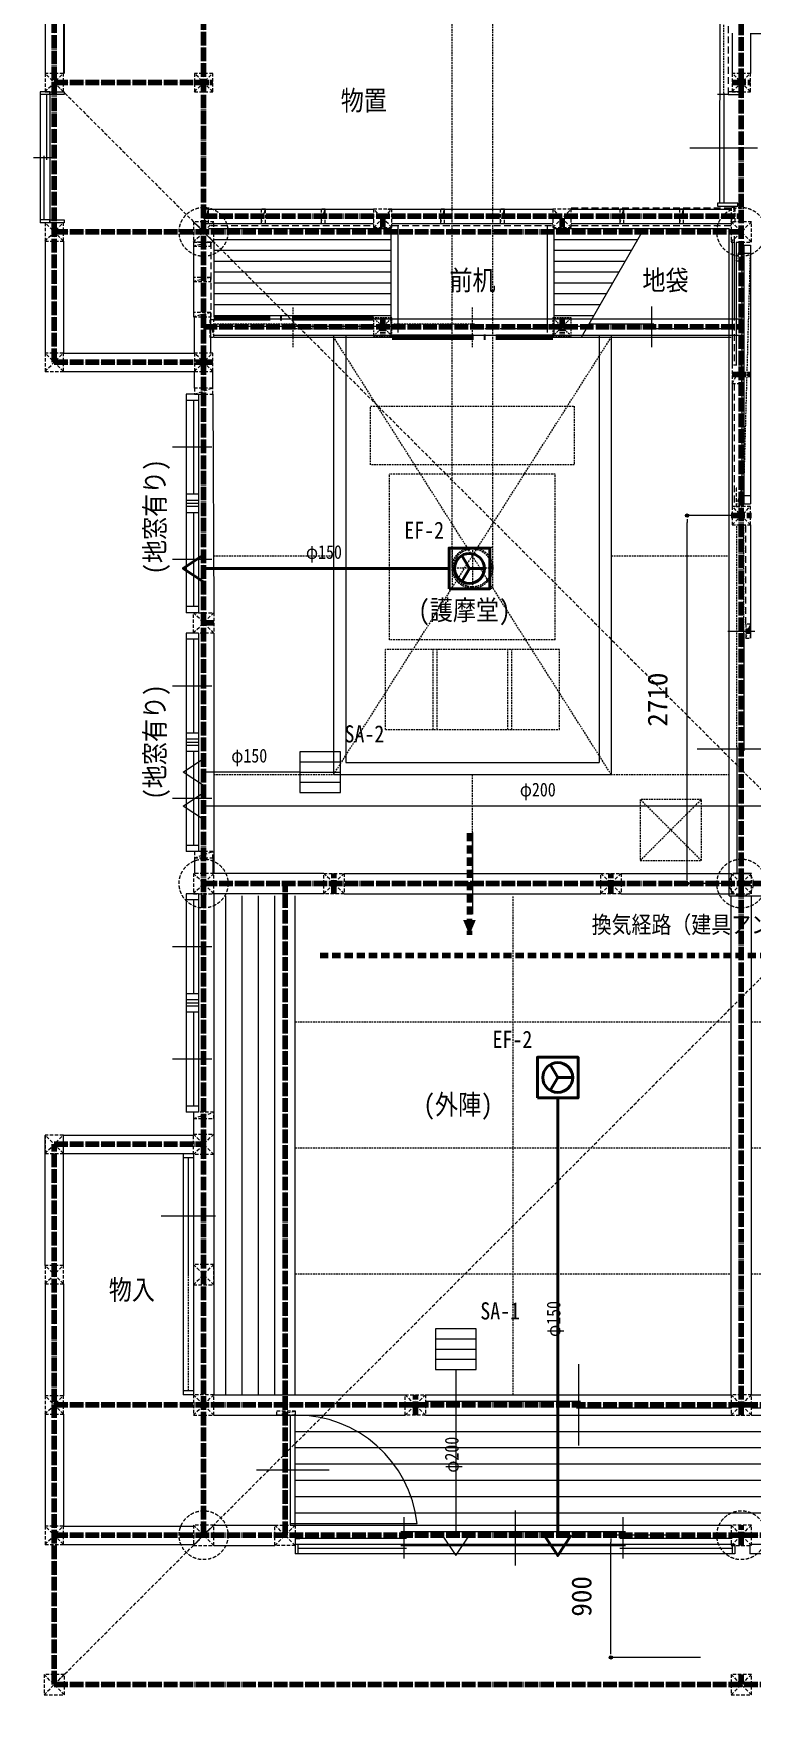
# Model space of a CAD drawing. Units: millimetres at full size. Extents: x -21029 to 20237, y -14043 to 14043.
# Drawn here: x -9111 to -3823, y -4640 to 7690 of the extents above; entities that cross this region are included whole.
import ezdxf
from ezdxf.enums import TextEntityAlignment as Align

# ---------------------------------------------------------------- set-up
doc = ezdxf.new("R2010")
doc.units = ezdxf.units.MM
doc.header["$LTSCALE"] = 50
doc.header["$PDMODE"] = 32
doc.header["$PDSIZE"] = 10
for name, pattern in [('DASHED1', [1.8, 1.2, -0.6]), ('LONG_DASHED_DOTTED', [15.25, 12, -1.5, 0.25, -1.5]), ('USER1', [2.31, 2, -0.15, 0.01, -0.15]), ('USER12', [0.75, 0.5, -0.25]), ('USER13', [0.375, 0.25, -0.125]), ('USER14', [1.5, 1, -0.5])]:
    doc.linetypes.add(name, pattern=pattern)
for name, color, linetype, lineweight in [('0-2_KIJUN', 1, 'USER1', 80), ('0-3_KABE', 7, 'Continuous', 18), ('0-9_HARI', 7, 'Continuous', 15), ('0-C_TATEGU', 100, 'Continuous', 18), ('0-D_ZATU', 132, 'Continuous', 18), ('0-E_MOJI', 7, 'Continuous', 15), ('0-F_SETUBI', 7, 'Continuous', 18), ('1-0_KAGU', 7, 'Continuous', 18), ('1-1_SUNPO', 7, 'Continuous', 15), ('1-8_LINE', 1, 'LONG_DASHED_DOTTED', 80), ('1-9_HASIRA', 7, 'USER12', 18), ('1-A_画層1', 7, 'USER12', 18), ('1-C_SIAGE', 7, 'USER14', 18), ('2-1_換気扇(局所)', 5, 'Continuous', 40), ('2-2_給気口', 3, 'Continuous', 20), ('2-3_ダクト・フード', 3, 'Continuous', 20), ('2-4_換気経路', 1, 'DASHED1', 80), ('2-5_記号・文字', 3, 'Continuous', 80)]:
    doc.layers.add(name, color=color, linetype=linetype, lineweight=lineweight)
doc.layers.add('1-2_DEFPOINTS', color=7, linetype='Continuous')
doc.styles.add('ＭＳ ゴシック', font='')
doc.styles.get('ＭＳ ゴシック').set_extended_font_data('MS Gothic')

# ---------------------------------------------------------------- blocks, each defined once
blk = doc.blocks.new('_Dot')
at = {"layer": '0-9_HARI'}
for p, q in [((-0.5, 0), (-1, 0)), ((0.25, 0), (-0.25, 0))]:
    blk.add_line(p, q, dxfattribs=at)
blk.add_circle((0, 0), 0.25, dxfattribs=at)
blk = doc.blocks.new('D33')
at = {"layer": '1-1_SUNPO'}
for p, q in [((16520, 9640), (16520, 8981)), ((16320, 9100), (16320, 8981)), ((16270, 8981), (16220, 8981)), ((16320, 8981), (16520, 8981)), ((16570, 8981), (16620, 8981))]:
    blk.add_line(p, q, dxfattribs=at)
at = {"layer": '1-2_DEFPOINTS'}
for p in [(16520, 10140), (16320, 9600), (16520, 8981)]:
    blk.add_point(p, dxfattribs=at)
at = {"layer": '1-1_SUNPO', "xscale": 50, "yscale": 50}
blk.add_blockref('_Dot', (16320, 8981), dxfattribs=at)
at = {"layer": '1-1_SUNPO', "xscale": 50, "yscale": 50, "rotation": 180}
blk.add_blockref('_Dot', (16520, 8981), dxfattribs=at)
at = {"layer": '1-1_SUNPO', "style": 'ＭＳ ゴシック'}
blk.add_text('200', height=146.6, dxfattribs=at).set_placement((16270, 9081), align=Align.BOTTOM_LEFT)
blk = doc.blocks.new('D39')
at = {"layer": '1-1_SUNPO'}
for p, q in [((15820, 11040), (15360, 11040)), ((15360, 10190), (15360, 10990)), ((16020, 10140), (15360, 10140))]:
    blk.add_line(p, q, dxfattribs=at)
at = {"layer": '1-2_DEFPOINTS'}
for p in [(15360, 11040), (16320, 11040), (16520, 10140)]:
    blk.add_point(p, dxfattribs=at)
at = {"layer": '1-1_SUNPO', "xscale": 50, "yscale": 50}
for p, rotation in [((15360, 11040), 90), ((15360, 10140), 270)]:
    blk.add_blockref('_Dot', p, dxfattribs=dict(at, rotation=rotation))
at = {"layer": '1-1_SUNPO', "style": 'ＭＳ ゴシック'}
blk.add_text('900', height=146.6, rotation=90, dxfattribs=at).set_placement((15260, 10440), align=Align.BOTTOM_LEFT)
blk = doc.blocks.new('D61')
at = {"layer": '1-1_SUNPO'}
for p, q in [((16252.5, 18550), (15920.25, 18550)), ((15920.25, 15890), (15920.25, 18500)), ((16252.5, 15840), (15920.25, 15840))]:
    blk.add_line(p, q, dxfattribs=at)
at = {"layer": '1-2_DEFPOINTS'}
for p in [(15920.25, 18550), (16752.5, 18550), (16752.5, 15840)]:
    blk.add_point(p, dxfattribs=at)
at = {"layer": '1-1_SUNPO', "xscale": 50, "yscale": 50}
for p, rotation in [((15920.25, 18550), 90), ((15920.25, 15840), 270)]:
    blk.add_blockref('_Dot', p, dxfattribs=dict(at, rotation=rotation))
at = {"layer": '1-1_SUNPO', "style": 'ＭＳ ゴシック'}
blk.add_text('2710', height=146.6, rotation=90, dxfattribs=at).set_placement((15820.25, 16995), align=Align.BOTTOM_LEFT)

msp = doc.modelspace()

# ---------------------------------------------------------------- linework, layer by layer
at = {"layer": '0-2_KIJUN'}
for p, q in [((-3898.02, -2486.15), (-3898.02, 8658.85)), ((-8958.02, 5268.85), (-8958.02, 8178.85)), ((-7858.02, -3371.15), (-7858.02, 8178.85)), ((-8958.02, 7328.85), (-7790.52, 7328.85)), ((-7925.52, 7328.85), (-7790.52, 7328.85)), ((-3965.52, 7328.85), (-3830.52, 7328.85)), ((-3965.52, 7328.85), (-3830.52, 7328.85)), ((-7858.02, 6343.85), (-3898.02, 6343.85)), ((-6538.02, 6261.35), (-6538.02, 6328.85)), ((-5218.02, 6261.35), (-5218.02, 6328.85)), ((-8958.02, 6228.85), (-3898.02, 6228.85)), ((-8958.02, 6228.85), (-8890.52, 6228.85)), ((-6538.02, 5528.85), (-6538.02, 5596.35)), ((-5218.02, 5528.85), (-5218.02, 5596.35)), ((-7858.02, 5528.85), (-3898.02, 5528.85)), ((-8958.02, 5268.85), (-7858.02, 5268.85)), ((-8958.02, 5268.85), (-8890.52, 5268.85)), ((-7858.02, 5268.85), (-7790.52, 5268.85)), ((-3965.52, 5178.85), (-3830.52, 5178.85)), ((-3973.02, 4138.85), (-3823.02, 4138.85)), ((-7858.02, 3348.85), (-7783.02, 3348.85)), ((-3865.52, 3288.02), (-3830.52, 3288.02)), ((-6898.02, 1353.85), (-6898.02, 1503.85)), ((-6898.02, 1353.85), (-6898.02, 1503.85)), ((-4858.02, 1353.85), (-4858.02, 1503.85)), ((-4858.02, 1353.85), (-4858.02, 1503.85)), ((-7858.02, 1428.85), (4261.98, 1428.85)), ((-7258.02, -3371.15), (-7258.02, 1428.85)), ((-8958.02, -4471.15), (-8958.02, -491.15)), ((-8958.02, -491.15), (-7858.02, -491.15)), ((-7858.02, -566.15), (-7858.02, -416.15)), ((-6298.02, -2486.15), (-6298.02, -2336.15)), ((-8958.02, -2411.15), (4261.98, -2411.15)), ((-7258.02, -3371.15), (-7258.02, -3296.15)), ((-3898.02, -3446.15), (-3898.02, -3296.15)), ((-8958.02, -3371.15), (5361.98, -3371.15)), ((-3898.02, -4471.15), (-3898.02, -4396.15)), ((-8958.02, -4471.15), (5361.98, -4471.15))]:
    msp.add_line(p, q, dxfattribs=at)
at = {"layer": '0-2_KIJUN', "linetype": 'USER13'}
for p, q in [((-6538.02, 5461.35), (-6538.02, 5528.85)), ((-5218.02, 5461.35), (-5218.02, 5528.85))]:
    msp.add_line(p, q, dxfattribs=at)
at = {"layer": '0-3_KABE'}
for p, q in [((-9025.52, 8111.35), (-9025.52, 7396.35)), ((-8890.52, 8111.35), (-8890.52, 7396.35)), ((-8884.52, 8111.35), (-8884.52, 7396.35)), ((-3965.52, 7691.35), (-3965.52, 7396.35)), ((-3830.52, 7691.35), (-3830.52, 7396.35)), ((-7820.52, 6396.35), (-6605.52, 6396.35)), ((-7820.52, 6291.35), (-6605.52, 6291.35)), ((-6500.52, 6396.35), (-5285.52, 6396.35)), ((-6470.52, 6291.35), (-5285.52, 6291.35)), ((-5150.52, 6396.35), (-3973.02, 6396.35)), ((-5150.52, 6291.35), (-3973.02, 6291.35)), ((-9025.52, 6161.35), (-9025.52, 5336.35)), ((-7933.02, 6153.85), (-7933.02, 5603.85)), ((-3965.52, 6151.35), (-3965.52, 5246.35)), ((-3935.52, 6151.35), (-3935.52, 5246.35)), ((-3893.52, 6151.35), (-3893.52, 4206.35)), ((-7925.03, 5336.35), (-7925.03, 5603.85)), ((-7805.52, 5336.35), (-7805.52, 5603.85)), ((-8890.52, 5201.35), (-7925.52, 5201.35)), ((-7925.52, 5078.85), (-7925.52, 5201.35)), ((-7790.52, 5078.85), (-7790.52, 5201.35)), ((-3965.52, 5111.35), (-3965.52, 4206.35)), ((-7925.52, 1618.85), (-7925.52, 1503.85)), ((-7790.52, 1618.85), (-7790.52, 1503.85)), ((-6973.02, 1503.85), (-7783.02, 1503.85)), ((-4783.02, 1503.85), (-3973.02, 1503.85)), ((-6973.02, 1353.85), (-7783.02, 1353.85)), ((-4783.02, 1353.85), (-3973.02, 1353.85)), ((-7933.02, -256.15), (-7933.02, -416.15)), ((-7783.02, -301.15), (-7783.02, -416.15)), ((-9025.52, -1383.65), (-9025.52, -426.15)), ((-8890.52, -423.65), (-7933.02, -423.65)), ((-8890.52, -1383.65), (-8890.52, -426.15)), ((-8890.52, -558.65), (-7933.02, -558.65)), ((-9025.52, -1518.65), (-9025.52, -2343.65)), ((-8890.52, -1518.65), (-8890.52, -2343.65)), ((-7783.02, -1526.15), (-7783.02, -2336.15)), ((-7783.02, -2336.15), (-6373.02, -2336.15)), ((-9025.52, -2478.65), (-9025.52, -3303.65)), ((-8890.52, -2478.65), (-8890.52, -3303.65)), ((-7783.02, -2486.15), (-6373.02, -2486.15)), ((-8890.52, -3303.65), (-7933.02, -3303.65)), ((-7783.02, -3296.15), (-7333.02, -3296.15)), ((-8890.52, -3438.65), (-7933.02, -3438.65)), ((-7783.02, -3446.15), (-7333.02, -3446.15))]:
    msp.add_line(p, q, dxfattribs=at)
msp.add_lwpolyline([(-8890.52, 6161.35), (-8890.52, 5336.35), (-7925.52, 5336.35)], dxfattribs=at)
at = {"layer": '0-C_TATEGU', "linetype": 'USER13'}
for p, q in [((-4027.87, 7251.35), (-4026.69, 8043.35)), ((-7198.02, 5378.85), (-7198.02, 5678.85)), ((-5878.02, 5378.85), (-5878.02, 5678.85)), ((-7183.02, 5548.85), (-7783.02, 5548.85)), ((-5863.02, 5548.85), (-6463.02, 5548.85)), ((-6605.52, 5513.85), (-7213.02, 5513.85)), ((-5285.52, 5513.85), (-5893.02, 5513.85)), ((-3930.52, 2437.02), (-3930.52, 4071.35)), ((-3880.52, 3273.02), (-3880.52, 4071.35)), ((-7970.52, -1447.4), (-7970.52, -2306.15))]:
    msp.add_line(p, q, dxfattribs=at)
at = {"layer": '0-C_TATEGU'}
for p, q in [((-9060.52, 7261.35), (-9060.52, 6296.35)), ((-8990.52, 7261.35), (-9060.52, 7261.35)), ((-8990.52, 7241.35), (-9060.52, 7241.35)), ((-9015.52, 7241.35), (-9015.52, 6758.85)), ((-8990.52, 7261.35), (-8990.52, 6296.35)), ((-3995.49, 7241.35), (-4072.87, 7241.35)), ((-4027.87, 7251.35), (-4028.02, 6439.35)), ((-9035.52, 6788.85), (-9035.52, 6316.35)), ((-3778.01, 6845.35), (-4278.01, 6845.35)), ((-8940.52, 6773.85), (-9110.52, 6773.85)), ((-8990.52, 6316.35), (-9060.52, 6316.35)), ((-8990.52, 6296.35), (-9060.52, 6296.35)), ((-4558.02, 5378.85), (-4558.02, 5678.85)), ((-4543.02, 5548.85), (-5020.75, 5548.85)), ((-3973.02, 5513.85), (-4573.02, 5513.85)), ((-7986.02, 5033.85), (-7986.02, 3423.85)), ((-7896.02, 5033.85), (-7986.02, 5033.85)), ((-7896.02, 4987.85), (-7986.02, 4987.85)), ((-7933.02, 4987.85), (-7933.02, 4297.35)), ((-7896.02, 5033.85), (-7896.02, 4987.85)), ((-7896.02, 5010.85), (-7896.02, 4297.35)), ((-7796.02, 4642.6), (-8086.02, 4642.6)), ((-7896.02, 4297.35), (-7986.02, 4297.35)), ((-7896.02, 4251.35), (-7986.02, 4251.35)), ((-7896.02, 4228.85), (-7986.02, 4228.85)), ((-7896.02, 4206.35), (-7986.02, 4206.35)), ((-7896.02, 4297.35), (-7896.02, 4160.35)), ((-7896.02, 4160.35), (-7986.02, 4160.35)), ((-7933.02, 4160.35), (-7933.02, 3469.85)), ((-7896.02, 4160.35), (-7896.02, 3469.85)), ((-7796.02, 3815.1), (-8086.02, 3815.1)), ((-7896.02, 3469.85), (-7986.02, 3469.85)), ((-7896.02, 3469.85), (-7896.02, 3423.85)), ((-7896.02, 3423.85), (-7986.02, 3423.85)), ((-7986.02, 3273.85), (-7986.02, 1663.85)), ((-7896.02, 3273.85), (-7986.02, 3273.85)), ((-7933.02, 3227.85), (-7933.02, 2537.35)), ((-7896.02, 3250.85), (-7896.02, 2537.35)), ((-3998.02, 3288.02), (-3798.02, 3288.02)), ((-3880.52, 3273.02), (-3880.52, 2407.02)), ((-7796.02, 2882.6), (-8086.02, 2882.6)), ((-7896.02, 2537.35), (-7986.02, 2537.35)), ((-7896.02, 2491.35), (-7986.02, 2491.35)), ((-7896.02, 2468.85), (-7986.02, 2468.85)), ((-7896.02, 2537.35), (-7896.02, 2400.35)), ((-7896.02, 2446.35), (-7986.02, 2446.35)), ((-7896.02, 2400.35), (-7986.02, 2400.35)), ((-7933.02, 2400.35), (-7933.02, 1709.85)), ((-7896.02, 2400.35), (-7896.02, 1709.85)), ((-4223.02, 2422.02), (-3573.02, 2422.02)), ((-3930.52, 2437.02), (-3930.52, 1503.85)), ((-7796.02, 2055.1), (-8086.02, 2055.1)), ((-5878.02, 1803.86), (-5878.02, 1203.86)), ((-7896.02, 1709.85), (-7986.02, 1709.85)), ((-7896.02, 1663.85), (-7986.02, 1663.85)), ((-7896.02, 1709.85), (-7896.02, 1663.85)), ((-7986.02, 1353.85), (-7986.02, -256.15)), ((-7896.02, 1353.85), (-7986.02, 1353.85)), ((-7896.02, 1307.85), (-7986.02, 1307.85)), ((-7933.02, 1307.85), (-7933.02, 617.35)), ((-7896.02, 1353.85), (-7896.02, 1307.85)), ((-7896.02, 1330.85), (-7896.02, 617.35)), ((-7796.02, 962.6), (-8086.02, 962.6)), ((-7896.02, 617.35), (-7986.02, 617.35)), ((-7896.02, 617.35), (-7896.02, 480.35)), ((-7896.02, 571.35), (-7986.02, 571.35)), ((-7896.02, 548.85), (-7986.02, 548.85)), ((-7896.02, 526.35), (-7986.02, 526.35)), ((-7896.02, 480.35), (-7986.02, 480.35)), ((-7933.02, 480.35), (-7933.02, -210.15)), ((-7896.02, 480.35), (-7896.02, -210.15)), ((-7796.02, 135.1), (-8086.02, 135.1)), ((-7896.02, -210.15), (-7986.02, -210.15)), ((-7896.02, -210.15), (-7896.02, -256.15)), ((-7896.02, -256.15), (-7986.02, -256.15)), ((-8008.02, -558.65), (-8008.02, -2336.15)), ((-8008.02, -588.65), (-7933.02, -588.65)), ((-7970.52, -588.65), (-7970.52, -1447.4)), ((-7933.02, -566.15), (-7933.02, -2336.15)), ((-8170.52, -1018.02), (-7770.52, -1018.02)), ((-5098.02, -2111.14), (-5098.02, -2711.14)), ((-8008.02, -2306.15), (-7933.02, -2306.15)), ((-7933.02, -2336.15), (-8008.02, -2336.15)), ((-5098.02, -2293.64), (-5098.02, -2528.64)), ((-5083.02, -2386.14), (-6223.02, -2386.14)), ((-3973.02, -2436.14), (-5113.02, -2436.14)), ((-2649.27, -2436.14), (-3823.02, -2436.14)), ((-7218.02, -3296.15), (-7218.02, -2486.15)), ((-7183.02, -3296.15), (-7183.02, -2478.65)), ((-6933.02, -2891.15), (-7468.02, -2891.15)), ((-5564.27, -3188.64), (-5564.27, -3593.64)), ((-7218.02, -3283.65), (-6285.8, -3283.65)), ((-6384.27, -3238.64), (-6384.27, -3543.64)), ((-4771.77, -3238.64), (-4771.77, -3543.64)), ((-4771.77, -3238.64), (-4771.77, -3543.64)), ((-6364.27, -3396.14), (-7183.02, -3396.14)), ((-7183.02, -3396.14), (-7183.02, -3508.65)), ((-7183.02, -3396.14), (-7148.02, -3396.14)), ((-3945.52, -3438.65), (-7183.02, -3438.65)), ((-7163.02, -3438.65), (-7163.02, -3508.65)), ((-4751.77, -3346.14), (-6404.27, -3346.14)), ((-4751.77, -3448.64), (-6404.27, -3448.64)), ((-3965.52, -3396.14), (-4791.77, -3396.14)), ((-3965.52, -3438.65), (-3965.52, -3508.65)), ((-3945.52, -3438.65), (-3945.52, -3508.65)), ((854.48, -3438.65), (-3835.52, -3438.65)), ((-3835.52, -3438.65), (-3835.52, -3508.65)), ((-3945.52, -3508.65), (-7183.02, -3508.65)), ((-6364.27, -3468.64), (-7163.02, -3468.64)), ((-3965.52, -3468.64), (-4791.77, -3468.64)), ((854.48, -3508.65), (-3835.52, -3508.65))]:
    msp.add_line(p, q, dxfattribs=at)
for points in [[(-7896.02, 3273.85), (-7896.02, 3227.85), (-7986.02, 3227.85)], [(-3848.27, 1503.85), (-3947.77, 1503.85), (-3848.27, 1503.85)]]:
    msp.add_lwpolyline(points, dxfattribs=at)
msp.add_arc((-7176.36, -3382.11), 895.99, 6.30925, 90.4256, dxfattribs=at)
at = {"layer": '0-D_ZATU'}
for p, q in [((-4056.69, 8043.35), (-4058.02, 6439.35)), ((-3830.52, 7688.85), (811.98, 7688.85)), ((-7820.52, 6253.85), (-6478.02, 6253.85)), ((-7783.02, 6173.85), (-6478.02, 6173.85)), ((-6478.02, 6261.35), (-6478.02, 5458.92)), ((-6428.02, 6276.35), (-6428.02, 5488.14)), ((-5328.02, 6276.35), (-5328.02, 5488.14)), ((-5278.02, 6261.35), (-5278.02, 5458.92)), ((-5278.02, 6253.85), (-3988.02, 6253.85)), ((-5278.02, 6173.85), (-4659.91, 6173.85)), ((-5075.6, 5453.85), (-4613.72, 6253.85)), ((-3988.02, 1338.85), (-3988.02, 6253.85)), ((-7783.02, 6153.85), (-7783.02, 5603.85)), ((-7783.02, 6093.85), (-6478.02, 6093.85)), ((-5278.02, 6093.85), (-4706.1, 6093.85)), ((-7783.02, 6013.85), (-6478.02, 6013.85)), ((-7783.02, 5933.85), (-6478.02, 5933.85)), ((-5278.02, 6013.85), (-4752.28, 6013.85)), ((-5278.02, 5933.85), (-4798.47, 5933.85)), ((-7783.02, 5853.85), (-6478.02, 5853.85)), ((-5278.02, 5853.85), (-4844.66, 5853.85)), ((-7783.02, 5773.85), (-6478.02, 5773.85)), ((-7783.02, 5693.85), (-6478.02, 5693.85)), ((-5278.02, 5773.85), (-4890.85, 5773.85)), ((-5278.02, 5693.85), (-4937.04, 5693.85)), ((-7783.02, 5613.85), (-6478.02, 5613.85)), ((-7783.02, 5588.85), (-3898.02, 5588.85)), ((-5278.02, 5613.85), (-4983.22, 5613.85)), ((-7783.02, 5533.85), (-6478.02, 5533.85)), ((-7783.02, 5468.85), (-3898.02, 5468.85)), ((-7783.02, 5453.85), (-6469.19, 5453.85)), ((-6900.52, 5468.85), (-6900.52, 2231.35)), ((-6810.52, 5468.85), (-6810.52, 2321.35)), ((-5286.85, 5453.85), (-3973.02, 5453.85)), ((-5278.02, 5533.85), (-5029.41, 5533.85)), ((-4945.52, 5468.85), (-4945.52, 2321.35)), ((-4855.52, 5468.85), (-4855.52, 2231.35)), ((-7790.52, 5033.85), (-7783.02, 3423.85)), ((-7783.02, 3273.85), (-7783.02, 1503.85)), ((-6900.52, 2231.35), (-4855.52, 2231.35)), ((-6810.52, 2321.35), (-4945.52, 2321.35)), ((-6823.02, 1503.85), (-4933.02, 1503.85)), ((-7783.02, 1353.85), (-7783.02, -2336.15)), ((-7693.02, -2336.14), (-7693.02, 1338.85)), ((-7573.02, -2336.14), (-7573.02, 1338.85)), ((-7453.02, -2336.14), (-7453.02, 1338.85)), ((-7333.02, -2336.14), (-7333.02, 1338.85)), ((-7183.02, -2336.15), (-7183.02, 1338.85)), ((-6823.02, 1353.85), (-4933.02, 1353.85)), ((-3988.02, 1338.85), (991.98, 1338.85)), ((-3973.02, -2336.14), (-3973.02, 1338.85)), ((-3823.02, -2336.15), (-3823.02, 1338.85)), ((-6223.02, -2336.14), (-3973.02, -2336.14)), ((-3823.02, -2336.15), (826.98, -2336.15)), ((-3823.02, -2336.15), (826.98, -2336.15)), ((-6223.02, -2486.14), (-3973.02, -2486.14)), ((-3823.02, -2486.14), (826.98, -2486.14)), ((-3823.02, -2486.15), (826.98, -2486.15)), ((-7183.02, -2606.14), (4186.98, -2606.14)), ((-7183.02, -2726.14), (4186.98, -2726.14)), ((-7183.02, -2846.14), (4186.98, -2846.14)), ((-7183.02, -2966.14), (4186.98, -2966.14)), ((-7183.02, -3086.14), (4186.98, -3086.14)), ((-7198.02, -3296.15), (-3973.02, -3296.15)), ((-7183.02, -3206.14), (4186.98, -3206.14))]:
    msp.add_line(p, q, dxfattribs=at)
at = {"layer": '0-D_ZATU', "linetype": 'USER13'}
for p, q in [((-6900.52, 2231.35), (-4855.52, 5453.85)), ((-4855.52, 2231.35), (-6900.52, 5453.85)), ((-6628.02, 4513.85), (-6628.02, 4943.85)), ((-6628.02, 4943.85), (-5128.02, 4943.85)), ((-5128.02, 4943.85), (-5128.02, 4513.85)), ((-5128.02, 4513.85), (-6628.02, 4513.85)), ((-6488.02, 3223.85), (-6488.02, 4443.85)), ((-5268.02, 4443.85), (-6488.02, 4443.85)), ((-5268.02, 3223.85), (-5268.02, 4443.85)), ((-7783.02, 3842.6), (-6900.52, 3842.6)), ((-4855.52, 3842.6), (-3988.02, 3842.6)), ((-5268.02, 3223.85), (-6488.02, 3223.85)), ((-5238.02, 3153.85), (-6518.02, 3153.85)), ((-6518.02, 2563.85), (-6518.02, 3153.85)), ((-6168.02, 2563.85), (-6168.02, 3153.85)), ((-6138.02, 2563.85), (-6138.02, 3153.85)), ((-5618.02, 2563.85), (-5618.02, 3153.85)), ((-5588.02, 2563.85), (-5588.02, 3153.85)), ((-5238.02, 2563.85), (-5238.02, 3153.85)), ((-6518.02, 2563.85), (-5238.02, 2563.85)), ((-7783.02, 2231.35), (-3988.02, 2231.35)), ((-5878.02, 1503.85), (-5878.02, 2231.35)), ((-4642.31, 1598.61), (-4192.31, 2048.61)), ((-4192.31, 1598.61), (-4642.31, 2048.61)), ((-5578.02, -2336.14), (-5578.02, 1338.86)), ((-7183.02, 410.86), (-3973.02, 410.87)), ((-3823.02, 410.86), (826.98, 410.87)), ((-7183.02, -517.14), (-3973.02, -517.13)), ((-3823.02, -517.14), (826.98, -517.13)), ((-7183.02, -1445.14), (-3973.02, -1445.13)), ((-3823.02, -1445.14), (826.98, -1445.13))]:
    msp.add_line(p, q, dxfattribs=at)
at = {"layer": '0-D_ZATU'}
for points in [[(-8990.52, 7241.35), (-8990.52, 7261.35), (-8885.52, 7261.35), (-8885.52, 7241.35)], [(-3995.49, 7241.35), (-3889.32, 7241.35), (-3889.32, 7261.35), (-3995.49, 7261.35)], [(-4073.02, 6419.35), (-3923.02, 6419.35), (-3923.02, 6439.35), (-4073.02, 6439.35)], [(-8990.52, 6296.35), (-8990.52, 6316.35), (-8885.52, 6316.35), (-8885.52, 6296.35)]]:
    msp.add_lwpolyline(points, close=True, dxfattribs=at)
at = {"layer": '0-D_ZATU', "linetype": 'USER13'}
msp.add_lwpolyline([(-4642.31, 1598.61), (-4192.31, 1598.61), (-4192.31, 2048.61), (-4642.31, 2048.61)], close=True, dxfattribs=at)
msp.add_circle((-5878.02, 3753.85), 140, dxfattribs=at)
at = {"layer": '0-E_MOJI', "lineweight": 18}
msp.add_line((-3830.52, 4071.35), (-3830.52, 3235.52), dxfattribs=at)
at = {"layer": '0-F_SETUBI', "linetype": 'USER13'}
for p, q in [((-6028.02, 3753.85), (-6028.02, 8280.66)), ((-5728.02, 3753.85), (-5728.02, 8280.66)), ((-5878.02, 3903.85), (-5878.02, 3603.85)), ((-6028.02, 3753.85), (-5728.02, 3753.85))]:
    msp.add_line(p, q, dxfattribs=at)
msp.add_lwpolyline([(-6028.02, 3603.85), (-5728.02, 3603.85), (-5728.02, 3903.85), (-6028.02, 3903.85)], close=True, dxfattribs=at)
msp.add_circle((-5878.02, 3753.85), 150, dxfattribs=at)
at = {"layer": '1-0_KAGU'}
for p, q in [((-3880.52, 6131.35), (-3880.52, 6071.35)), ((-3880.52, 6131.35), (-3830.52, 6131.35)), ((-3880.52, 6071.35), (-3880.52, 4226.35)), ((-3880.52, 6071.35), (-3830.52, 6071.35)), ((-3830.52, 6131.35), (-3830.52, 6071.35)), ((-3830.52, 6071.35), (-3830.52, 4226.35)), ((-3880.52, 4286.35), (-3830.52, 4286.35)), ((-3880.52, 4226.35), (-3830.52, 4226.35)), ((-3880.52, 4226.35), (-3830.52, 4226.35))]:
    msp.add_line(p, q, dxfattribs=at)
at = {"layer": '1-0_KAGU', "linetype": 'USER13'}
msp.add_line((-3880.52, 4286.35), (-3830.52, 6071.35), dxfattribs=at)
at = {"layer": '1-8_LINE'}
for p, q in [((-6605.52, 5596.35), (-7783.02, 5596.35)), ((-6469.19, 5453.85), (-5286.85, 5453.85))]:
    msp.add_line(p, q, dxfattribs=at)
at = {"layer": '1-9_HASIRA'}
for p, q in [((-9025.52, 7261.35), (-8890.52, 7396.35)), ((-8890.52, 7261.35), (-9025.52, 7396.35)), ((-7790.52, 7261.35), (-7925.52, 7396.35)), ((-7925.52, 7261.35), (-7790.52, 7396.35)), ((-3965.52, 7261.35), (-3830.52, 7396.35)), ((-3830.52, 7261.35), (-3965.52, 7396.35)), ((-9025.52, 6161.35), (-8890.52, 6296.35)), ((-8890.52, 6161.35), (-9025.52, 6296.35)), ((-7783.02, 6153.85), (-7933.02, 6303.85)), ((-7933.02, 6153.85), (-7783.02, 6303.85)), ((-7850.52, 6291.35), (-7820.52, 6396.35)), ((-7433.02, 6291.35), (-7403.02, 6396.35)), ((-6470.52, 6261.35), (-6605.52, 6396.35)), ((-6605.52, 6261.35), (-6470.52, 6396.35)), ((-5673.02, 6291.35), (-5643.02, 6396.35)), ((-5285.52, 6261.35), (-5150.52, 6396.35)), ((-5150.52, 6261.35), (-5285.52, 6396.35)), ((-4353.02, 6291.35), (-4323.02, 6396.35)), ((-3973.02, 6153.85), (-3823.02, 6303.85)), ((-3823.02, 6153.85), (-3973.02, 6303.85)), ((-7805.52, 6153.85), (-7933.02, 6123.85)), ((-3935.52, 6016.35), (-3893.52, 6151.35)), ((-7805.52, 5893.85), (-7933.02, 5863.85)), ((-7805.52, 5633.85), (-7933.02, 5603.85)), ((-7813.02, 5581.35), (-7783.02, 5453.85)), ((-8890.52, 5201.35), (-9025.52, 5336.35)), ((-9025.52, 5201.35), (-8890.52, 5336.35)), ((-7790.52, 5201.35), (-7925.52, 5336.35)), ((-7925.52, 5201.35), (-7790.52, 5336.35)), ((-3965.52, 5111.35), (-3893.52, 5246.35)), ((-7925.52, 5033.85), (-7790.52, 5078.85)), ((-3935.52, 4206.35), (-3893.52, 4341.35)), ((-3830.52, 4071.35), (-3965.52, 4206.35)), ((-3965.52, 4071.35), (-3830.52, 4206.35)), ((-7933.02, 3273.85), (-7783.02, 3423.85)), ((-7783.02, 3273.85), (-7933.02, 3423.85)), ((-3865.52, 3235.52), (-3830.52, 3340.52)), ((-7925.52, 1618.85), (-7790.52, 1663.85)), ((-7783.02, 1353.85), (-7933.02, 1503.85)), ((-7933.02, 1353.85), (-7783.02, 1503.85)), ((-6823.02, 1353.85), (-6973.02, 1503.85)), ((-6973.02, 1353.85), (-6823.02, 1503.85)), ((-4783.02, 1353.85), (-4933.02, 1503.85)), ((-4933.02, 1353.85), (-4783.02, 1503.85)), ((-3973.02, 1353.85), (-3823.02, 1503.85)), ((-3823.02, 1353.85), (-3973.02, 1503.85)), ((-7933.02, -301.15), (-7783.02, -256.15)), ((-8890.52, -558.65), (-9025.52, -423.65)), ((-9025.52, -558.65), (-8890.52, -423.65)), ((-7933.02, -566.15), (-7783.02, -416.15)), ((-7783.02, -566.15), (-7933.02, -416.15)), ((-9025.52, -1518.65), (-8890.52, -1383.65)), ((-8890.52, -1518.65), (-9025.52, -1383.65)), ((-7783.02, -1526.15), (-7933.02, -1376.15)), ((-7933.02, -1526.15), (-7783.02, -1376.15)), ((-7933.02, -2486.15), (-7783.02, -2336.15)), ((-7783.02, -2486.15), (-7933.02, -2336.15)), ((-6373.02, -2486.15), (-6223.02, -2336.15)), ((-6223.02, -2486.15), (-6373.02, -2336.15)), ((-3823.02, -2486.15), (-3973.02, -2336.15)), ((-3973.02, -2486.15), (-3823.02, -2336.15)), ((-8890.52, -2478.65), (-9025.52, -2343.65)), ((-9025.52, -2478.65), (-8890.52, -2343.65)), ((-7318.02, -2486.15), (-7183.02, -2456.15)), ((-9025.52, -3438.65), (-8890.52, -3303.65)), ((-8890.52, -3438.65), (-9025.52, -3303.65)), ((-7933.02, -3446.15), (-7783.02, -3296.15)), ((-7783.02, -3446.15), (-7933.02, -3296.15)), ((-7183.02, -3446.15), (-7333.02, -3296.15)), ((-7333.02, -3446.15), (-7183.02, -3296.15)), ((-3823.02, -3446.15), (-3973.02, -3296.15)), ((-3973.02, -3446.15), (-3823.02, -3296.15)), ((-8883.02, -4546.15), (-9033.02, -4396.15)), ((-9033.02, -4546.15), (-8883.02, -4396.15)), ((-3973.02, -4546.15), (-3823.02, -4396.15)), ((-3823.02, -4546.15), (-3973.02, -4396.15))]:
    msp.add_line(p, q, dxfattribs=at)
at = {"layer": '1-9_HASIRA', "linetype": 'USER13'}
for p, q in [((-6470.52, 5461.35), (-6605.52, 5596.35)), ((-6605.52, 5461.35), (-6470.52, 5596.35)), ((-5285.52, 5461.35), (-5150.52, 5596.35)), ((-5150.52, 5461.35), (-5285.52, 5596.35))]:
    msp.add_line(p, q, dxfattribs=at)
at = {"layer": '1-9_HASIRA'}
for points in [[(-9025.52, 7261.35), (-8890.52, 7261.35), (-8890.52, 7396.35), (-9025.52, 7396.35)], [(-7925.52, 7261.35), (-7790.52, 7261.35), (-7790.52, 7396.35), (-7925.52, 7396.35)], [(-3965.52, 7261.35), (-3830.52, 7261.35), (-3830.52, 7396.35), (-3965.52, 7396.35)], [(-9025.52, 6161.35), (-8890.52, 6161.35), (-8890.52, 6296.35), (-9025.52, 6296.35)], [(-7933.02, 6153.85), (-7783.02, 6153.85), (-7783.02, 6303.85), (-7933.02, 6303.85)], [(-7820.52, 6396.35), (-7850.52, 6396.35), (-7850.52, 6291.35), (-7820.52, 6291.35)], [(-7403.02, 6396.35), (-7433.02, 6396.35), (-7433.02, 6291.35), (-7403.02, 6291.35)], [(-6993.02, 6291.35), (-6963.02, 6396.35), (-6993.02, 6396.35)], [(-6605.52, 6261.35), (-6470.52, 6261.35), (-6470.52, 6396.35), (-6605.52, 6396.35)], [(-6113.02, 6291.35), (-6083.02, 6396.35), (-6113.02, 6396.35)], [(-5643.02, 6396.35), (-5673.02, 6396.35), (-5673.02, 6291.35), (-5643.02, 6291.35)], [(-5285.52, 6261.35), (-5150.52, 6261.35), (-5150.52, 6396.35), (-5285.52, 6396.35)], [(-4793.02, 6291.35), (-4763.02, 6396.35), (-4793.02, 6396.35)], [(-4323.02, 6396.35), (-4353.02, 6396.35), (-4353.02, 6291.35), (-4323.02, 6291.35)], [(-3973.02, 6303.85), (-3943.02, 6408.85), (-3973.02, 6408.85)], [(-3973.02, 6153.85), (-3823.02, 6153.85), (-3823.02, 6303.85), (-3973.02, 6303.85)], [(-7933.02, 6153.85), (-7933.02, 6123.85), (-7805.52, 6123.85), (-7805.52, 6153.85)], [(-3935.52, 6016.35), (-3893.52, 6016.35), (-3893.52, 6151.35), (-3935.52, 6151.35)], [(-7933.02, 5893.85), (-7933.02, 5863.85), (-7805.52, 5863.85), (-7805.52, 5893.85)], [(-7933.02, 5633.85), (-7933.02, 5603.85), (-7805.52, 5603.85), (-7805.52, 5633.85)], [(-7813.02, 5453.85), (-7783.02, 5453.85), (-7783.02, 5581.35), (-7813.02, 5581.35)], [(-9025.52, 5201.35), (-8890.52, 5201.35), (-8890.52, 5336.35), (-9025.52, 5336.35)], [(-7925.52, 5201.35), (-7790.52, 5201.35), (-7790.52, 5336.35), (-7925.52, 5336.35)], [(-3965.52, 5111.35), (-3893.52, 5111.35), (-3893.52, 5246.35), (-3965.52, 5246.35)], [(-7925.52, 5033.85), (-7790.52, 5033.85), (-7790.52, 5078.85), (-7925.52, 5078.85)], [(-3935.52, 4206.35), (-3893.52, 4206.35), (-3893.52, 4341.35), (-3935.52, 4341.35)], [(-3965.52, 4071.35), (-3830.52, 4071.35), (-3830.52, 4206.35), (-3965.52, 4206.35)], [(-7783.02, 3273.85), (-7933.02, 3273.85), (-7933.02, 3423.85), (-7783.02, 3423.85)], [(-3865.52, 3235.52), (-3830.52, 3235.52), (-3830.52, 3340.52), (-3865.52, 3340.52)], [(-7925.52, 1618.85), (-7790.52, 1618.85), (-7790.52, 1663.85), (-7925.52, 1663.85)], [(-7933.02, 1353.85), (-7783.02, 1353.85), (-7783.02, 1503.85), (-7933.02, 1503.85)], [(-6823.02, 1353.85), (-6973.02, 1353.85), (-6973.02, 1503.85), (-6823.02, 1503.85)], [(-4783.02, 1353.85), (-4933.02, 1353.85), (-4933.02, 1503.85), (-4783.02, 1503.85)], [(-3973.02, 1353.85), (-3823.02, 1353.85), (-3823.02, 1503.85), (-3973.02, 1503.85)], [(-7933.02, -301.15), (-7783.02, -301.15), (-7783.02, -256.15), (-7933.02, -256.15)], [(-9025.52, -558.65), (-8890.52, -558.65), (-8890.52, -423.65), (-9025.52, -423.65)], [(-7783.02, -566.15), (-7933.02, -566.15), (-7933.02, -416.15), (-7783.02, -416.15)], [(-9025.52, -1518.65), (-8890.52, -1518.65), (-8890.52, -1383.65), (-9025.52, -1383.65)], [(-7933.02, -1526.15), (-7783.02, -1526.15), (-7783.02, -1376.15), (-7933.02, -1376.15)], [(-7933.02, -2486.15), (-7783.02, -2486.15), (-7783.02, -2336.15), (-7933.02, -2336.15)], [(-6223.02, -2486.15), (-6373.02, -2486.15), (-6373.02, -2336.15), (-6223.02, -2336.15)], [(-3973.02, -2486.15), (-3823.02, -2486.15), (-3823.02, -2336.15), (-3973.02, -2336.15)], [(-9025.52, -2478.65), (-8890.52, -2478.65), (-8890.52, -2343.65), (-9025.52, -2343.65)], [(-7318.02, -2486.15), (-7318.02, -2456.15), (-7183.02, -2456.15), (-7183.02, -2486.15)], [(-9025.52, -3438.65), (-8890.52, -3438.65), (-8890.52, -3303.65), (-9025.52, -3303.65)], [(-7933.02, -3446.15), (-7783.02, -3446.15), (-7783.02, -3296.15), (-7933.02, -3296.15)], [(-7183.02, -3446.15), (-7333.02, -3446.15), (-7333.02, -3296.15), (-7183.02, -3296.15)], [(-3973.02, -3446.15), (-3823.02, -3446.15), (-3823.02, -3296.15), (-3973.02, -3296.15)], [(-9033.02, -4546.15), (-8883.02, -4546.15), (-8883.02, -4396.15), (-9033.02, -4396.15)], [(-3973.02, -4546.15), (-3823.02, -4546.15), (-3823.02, -4396.15), (-3973.02, -4396.15)]]:
    msp.add_lwpolyline(points, close=True, dxfattribs=at)
for points in [[(-6993.02, 6291.35), (-6963.02, 6291.35), (-6963.02, 6396.35)], [(-6113.02, 6291.35), (-6083.02, 6291.35), (-6083.02, 6396.35)], [(-4793.02, 6291.35), (-4763.02, 6291.35), (-4763.02, 6396.35)], [(-3973.02, 6303.85), (-3943.02, 6303.85), (-3943.02, 6408.85)]]:
    msp.add_lwpolyline(points, dxfattribs=at)
at = {"layer": '1-9_HASIRA', "linetype": 'USER13'}
for points in [[(-6605.52, 5461.35), (-6470.52, 5461.35), (-6470.52, 5596.35), (-6605.52, 5596.35)], [(-5285.52, 5461.35), (-5150.52, 5461.35), (-5150.52, 5596.35), (-5285.52, 5596.35)]]:
    msp.add_lwpolyline(points, close=True, dxfattribs=at)
at = {"layer": '1-9_HASIRA'}
for centre in [(-7858.02, 6228.85), (-3898.02, 6228.85), (-7858.02, 1428.85), (-3898.02, 1428.85), (-7858.02, -3371.15), (-3898.02, -3371.15)]:
    msp.add_circle(centre, 180, dxfattribs=at)
msp.add_arc((-3898.02, 1428.85), 90, 123.55731, 56.44269, dxfattribs=at)
at = {"layer": '1-A_画層1'}
for p in [(-8958.02, 7328.85), (-8958.02, -4471.15)]:
    msp.add_line(p, (-3058.02, 1428.85), dxfattribs=at)
at = {"layer": '1-C_SIAGE'}
for p, q in [((-3994.19, 8043.35), (-3995.49, 7241.35)), ((-5150.52, 6405.35), (-3973.02, 6405.35)), ((-7805.52, 6276.35), (-6605.52, 6276.35)), ((-6470.52, 6276.35), (-5285.52, 6276.35)), ((-5150.52, 6276.35), (-3950.52, 6276.35)), ((-3950.52, 6196.35), (-3950.52, 5603.85)), ((-7805.52, 6153.85), (-7805.52, 5603.85)), ((-3950.52, 6151.35), (-3950.52, 5246.35)), ((-3950.52, 5111.35), (-3950.52, 4206.35)), ((-3865.52, 3340.52), (-3865.52, 4071.35))]:
    msp.add_line(p, q, dxfattribs=at)
at = {"layer": '2-1_換気扇(局所)'}
for p, q in [((-5900, 3750), (-5955, 3845.26)), ((-5900, 3750), (-5955, 3654.74)), ((-5900, 3750), (-5790, 3750)), ((-5250, 0), (-5305, 95.26)), ((-5250, 0), (-5305, -95.26)), ((-5250, 0), (-5140, 0))]:
    msp.add_line(p, q, dxfattribs=at)
for points in [[(-6050, 3600), (-5750, 3600), (-5750, 3900), (-6050, 3900)], [(-5400, -150), (-5100, -150), (-5100, 150), (-5400, 150)]]:
    msp.add_lwpolyline(points, close=True, dxfattribs=at)
for centre in [(-5900, 3750), (-5250, 0)]:
    msp.add_circle(centre, 110, dxfattribs=at)
at = {"layer": '2-2_給気口'}
for p, q in [((-7150, 2325), (-6850, 2325)), ((-7150, 2250), (-6850, 2250)), ((-7150, 2175), (-6850, 2175)), ((-6150, -1925), (-5850, -1925)), ((-6150, -2000), (-5850, -2000)), ((-6150, -2075), (-5850, -2075))]:
    msp.add_line(p, q, dxfattribs=at)
for points in [[(-7150, 2100), (-6850, 2100), (-6850, 2400), (-7150, 2400)], [(-6150, -2150), (-5850, -2150), (-5850, -1850), (-6150, -1850)]]:
    msp.add_lwpolyline(points, close=True, dxfattribs=at)
at = {"layer": '2-3_ダクト・フード', "color": 5, "lineweight": 40}
for p, q in [((-6050, 3750), (-7858, 3750)), ((-5250, -150), (-5250, -3371))]:
    msp.add_line(p, q, dxfattribs=at)
at = {"layer": '2-3_ダクト・フード'}
for p, q in [((-7150, 2250), (-7858, 2250)), ((-2900, 2000), (-7858, 2000)), ((-6000, -2150), (-6000, -3371))]:
    msp.add_line(p, q, dxfattribs=at)
at = {"layer": '2-3_ダクト・フード', "color": 5, "lineweight": 40}
for points in [[(-7858, 3650), (-8008, 3750), (-7858, 3850)], [(-5350, -3371), (-5250, -3521), (-5150, -3371)]]:
    msp.add_lwpolyline(points, dxfattribs=at)
at = {"layer": '2-3_ダクト・フード'}
for points in [[(-7858, 2150), (-8008, 2250), (-7858, 2350)], [(-7858, 1900), (-8008, 2000), (-7858, 2100)], [(-6100, -3371), (-6000, -3521), (-5900, -3371)]]:
    msp.add_lwpolyline(points, dxfattribs=at)
at = {"layer": '2-4_換気経路'}
for p, q in [((-5900, 1800), (-5900, 1050)), ((-7000, 900), (-3000, 900))]:
    msp.add_line(p, q, dxfattribs=at)
msp.add_solid([(-5900, 1050), (-5946.73, 1160.53), (-5853.27, 1160.53)], dxfattribs=at)

# ---------------------------------------------------------------- block references
at = {"layer": '1-1_SUNPO'}
for name in ['D61', 'D39', 'D33']:
    msp.add_blockref(name, (-20218.02, -14411.15), dxfattribs=at)

# ---------------------------------------------------------------- texts
at = {"layer": '0-E_MOJI', "style": 'ＭＳ ゴシック', "width": 0.85}
for s, p in [('物置', (-6847.82, 7079.48)), ('前机', (-6048.34, 5754.74)), ('地袋', (-4625.95, 5754.74)), ('(護摩堂)', (-6277.09, 3326.05)), ('(外陣)', (-6238.68, -316.04)), ('物入', (-8556.15, -1680.6))]:
    msp.add_text(s, height=146.6, dxfattribs=at).set_placement(p, align=Align.BOTTOM_LEFT)
for p in [(-8100.26, 3704.8), (-8100.26, 2046.28)]:
    msp.add_text('(地窓有り)', height=146.6, rotation=90, dxfattribs=at).set_placement(p, align=Align.BOTTOM_LEFT)
at = {"layer": '2-3_ダクト・フード', "color": 5, "style": 'ＭＳ ゴシック', "width": 0.85}
msp.add_text('φ150', height=101.2, dxfattribs=at).set_placement((-7104, 3790), align=Align.BOTTOM_LEFT)
at = {"layer": '2-3_ダクト・フード', "style": 'ＭＳ ゴシック', "width": 0.85}
for s, p in [('φ150', (-7654, 2290)), ('φ200', (-5529, 2040))]:
    msp.add_text(s, height=101.2, dxfattribs=at).set_placement(p, align=Align.BOTTOM_LEFT)
at = {"layer": '2-3_ダクト・フード', "color": 5, "style": 'ＭＳ ゴシック', "width": 0.85}
msp.add_text('φ150', height=101.2, rotation=90, dxfattribs=at).set_placement((-5200, -1910.5), align=Align.BOTTOM_LEFT)
at = {"layer": '2-3_ダクト・フード', "style": 'ＭＳ ゴシック', "width": 0.85}
msp.add_text('φ200', height=101.2, rotation=90, dxfattribs=at).set_placement((-5950, -2910.5), align=Align.BOTTOM_LEFT)
at = {"layer": '2-4_換気経路', "style": 'ＭＳ ゴシック', "width": 0.85}
msp.add_text('換気経路（建具アンダーカット10mm以上）', height=126.5, dxfattribs=at).set_placement((-5000, 1025), align=Align.BOTTOM_LEFT)
at = {"layer": '2-5_記号・文字', "color": 5, "style": 'ＭＳ ゴシック', "width": 0.85}
for p in [(-6380, 3930), (-5730, 180)]:
    msp.add_text('EF-2', height=126.5, dxfattribs=at).set_placement(p, align=Align.BOTTOM_LEFT)
at = {"layer": '2-5_記号・文字', "style": 'ＭＳ ゴシック', "width": 0.85}
for s, p in [('SA-2', (-6820, 2430)), ('SA-1', (-5820, -1820))]:
    msp.add_text(s, height=126.5, dxfattribs=at).set_placement(p, align=Align.BOTTOM_LEFT)

doc.saveas('drawing.dxf')
